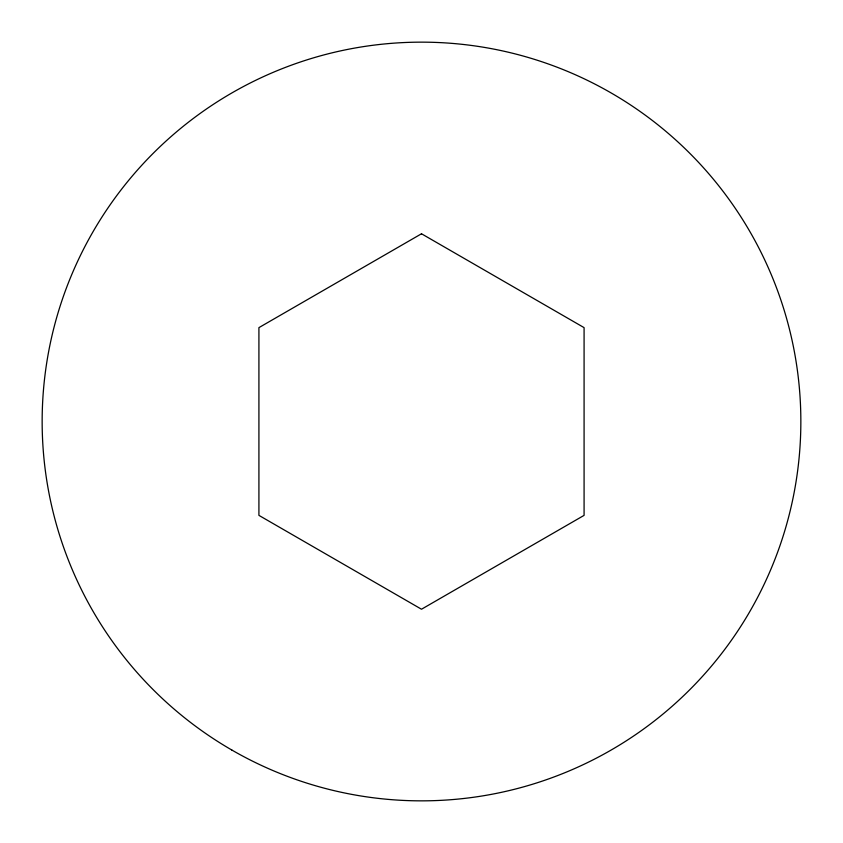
<?xml version="1.0" encoding="UTF-8"?>
<svg xmlns="http://www.w3.org/2000/svg" width="843" height="843" viewBox="0 0 843 843"><rect width="100%" height="100%" fill="white"/><g stroke="black" fill="none" stroke-linecap="round" stroke-linejoin="round"><path stroke-width="1.26" d="M421.5 233.774L258.917 327.632L258.917 515.368L421.5 609.226L584.083 515.368L584.083 327.632L421.5 233.774M231.825 750.028A379.35 379.35 0 0 0 800.85 421.5A379.35 379.35 0 0 0 231.825 92.972A379.35 379.35 0 0 0 231.825 750.028"/></g></svg>
